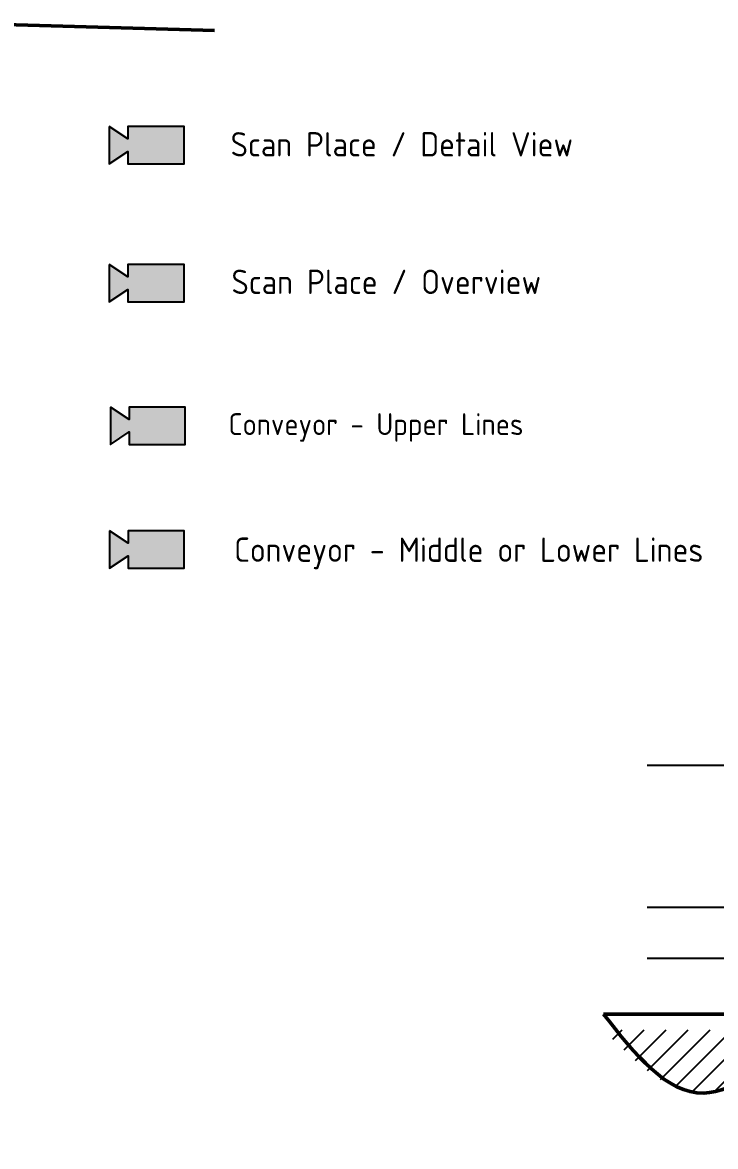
# Model space of a CAD drawing. Header units: millimetres. Extents: x 0 to 118800, y 79635 to 177025.
# Drawn here: x 43172 to 54304, y 112152 to 130197 of the extents above; entities that cross this region are included whole.
import ezdxf

# ---------------------------------------------------------------- set-up
doc = ezdxf.new("R2010")
doc.units = ezdxf.units.MM
doc.header["$LTSCALE"] = 200
doc.linetypes.add('AUSGEZOGEN', pattern=[0])
for name, color, linetype in [('1', 7, 'Continuous'), ('K_Bandver. Oben', 2, 'Continuous'), ('K_Bandver. Unten', 1, 'Continuous'), ('K_IP Detail', 3, 'Continuous'), ('K_IP Kameras', 3, 'Continuous'), ('K_IP Übersicht', 6, 'Continuous')]:
    doc.layers.add(name, color=color, linetype=linetype)
doc.layers.add('AM_0', color=7, linetype='Continuous', lineweight=50)
doc.layers.add('AM_8', color=1, linetype='Continuous', lineweight=25)
doc.styles.get("Standard").update_dxf_attribs({"font": 'ISOCP.SHX'})

# ---------------------------------------------------------------- blocks, each defined once
blk = doc.blocks.new('A$C3A143250')
at = {"layer": '1', "color": 4, "linetype": 'AUSGEZOGEN'}
for p, q in [((222.2, 2196.75), (222.2, 3990)), ((222.2, 3990), (7322.2, 3990)), ((222.2, 900), (222.2, 2196.75)), ((7322.2, 1720), (222.2, 1720)), ((7322.2, 900), (222.2, 900))]:
    blk.add_line(p, q, dxfattribs=at)

msp = doc.modelspace()

# ---------------------------------------------------------------- hatches: boundary and pattern name
at = {"layer": 'AM_8'}
h = msp.add_hatch(dxfattribs=at)
h.set_pattern_fill('_USER', color=256, scale=250, angle=45, style=0, pattern_type=0)
h.set_pattern_definition([(45, (0, 87739.12), (-176.7767, 176.7767), [])])
edge = h.paths.add_edge_path()
edge.add_spline(control_points=[(52506, 114027), (53025, 113506), (54007, 112520), (56307, 114436), (58445, 111717), (60988, 112763), (62629, 114644), (65406, 113058), (68908, 113568), (71376, 114329), (72825, 114777)], knot_values=[0, 0, 0, 0, 1902.313772, 3600.69156, 7084.878528, 9203.002601, 11035.218845, 13881.063392, 17072.115979, 21616.931395, 21616.931395, 21616.931395, 21616.931395], degree=3, periodic=0)
edge.add_line((60973, 114777), (72825, 114777))
edge.add_line((60473, 114027), (52506, 114027))
edge.add_line((60473, 114027), (60473, 114777))
at = {"layer": 'K_Bandver. Oben'}
msp.add_hatch(color=256, dxfattribs=at).paths.add_polyline_path([(44588, 124024), (44588, 123424), (44888, 123624), (44888, 123424), (45788, 123424), (45788, 124024), (44888, 124024), (44888, 123824)])
at = {"layer": 'K_Bandver. Unten'}
msp.add_hatch(color=256, dxfattribs=at).paths.add_polyline_path([(44571, 122036), (44571, 121436), (44871, 121636), (44871, 121436), (45771, 121436), (45771, 122036), (44871, 122036), (44871, 121836)])
at = {"layer": 'K_IP Detail'}
msp.add_hatch(color=256, dxfattribs=at).paths.add_polyline_path([(44567, 128528), (44567, 127928), (44867, 128128), (44867, 127928), (45767, 127928), (45767, 128528), (44867, 128528), (44867, 128328)])
at = {"layer": 'K_IP Übersicht'}
msp.add_hatch(color=256, dxfattribs=at).paths.add_polyline_path([(44567, 126312), (44567, 125712), (44867, 125912), (44867, 125712), (45767, 125712), (45767, 126312), (44867, 126312), (44867, 126112)])

# ---------------------------------------------------------------- linework, layer by layer
at = {"layer": 'AM_0'}
for p, q in [((46259, 130069), (41848, 130197)), ((60473, 114277), (52506, 114277))]:
    msp.add_line(p, q, dxfattribs=at)
msp.add_spline([(52506, 114277), (54115, 113011), (55709, 113595), (58952, 112320), (60972, 112958), (62464, 114020), (65255, 113462), (68444, 113569), (72825, 114777)], degree=3, dxfattribs=at)
at = {"layer": 'K_Bandver. Oben'}
msp.add_lwpolyline([(44588, 124024), (44588, 123424), (44888, 123624), (44888, 123424), (45788, 123424), (45788, 124024), (44888, 124024), (44888, 123824)], close=True, dxfattribs=at)
at = {"layer": 'K_Bandver. Unten'}
msp.add_lwpolyline([(44571, 122036), (44571, 121436), (44871, 121636), (44871, 121436), (45771, 121436), (45771, 122036), (44871, 122036), (44871, 121836)], close=True, dxfattribs=at)
at = {"layer": 'K_IP Detail'}
msp.add_lwpolyline([(44567, 128528), (44567, 127928), (44867, 128128), (44867, 127928), (45767, 127928), (45767, 128528), (44867, 128528), (44867, 128328)], close=True, dxfattribs=at)
at = {"layer": 'K_IP Übersicht'}
msp.add_lwpolyline([(44567, 126312), (44567, 125712), (44867, 125912), (44867, 125712), (45767, 125712), (45767, 126312), (44867, 126312), (44867, 126112)], close=True, dxfattribs=at)

# ---------------------------------------------------------------- block references
at = {"layer": 'AM_0', "xscale": -1}
msp.add_blockref('A$C3A143250', (60526, 114277), dxfattribs=at)

# ---------------------------------------------------------------- texts
at = {"layer": 'K_Bandver. Oben', "color": 2}
msp.add_text('Conveyor - Upper Lines', height=351.63, dxfattribs=at).set_placement((46480, 123573))
at = {"layer": 'K_Bandver. Unten', "color": 1}
msp.add_text('Conveyor - Middle or Lower Lines', height=390.7, dxfattribs=at).set_placement((46573, 121538))
at = {"layer": 'K_IP Kameras', "color": 3}
msp.add_text('Scan Place / Detail View', height=390.7, dxfattribs=at).set_placement((46516, 128046))
at = {"layer": 'K_IP Übersicht', "color": 6}
msp.add_text('Scan Place / Overview', height=390.7, dxfattribs=at).set_placement((46530, 125838))

doc.saveas('drawing.dxf')
